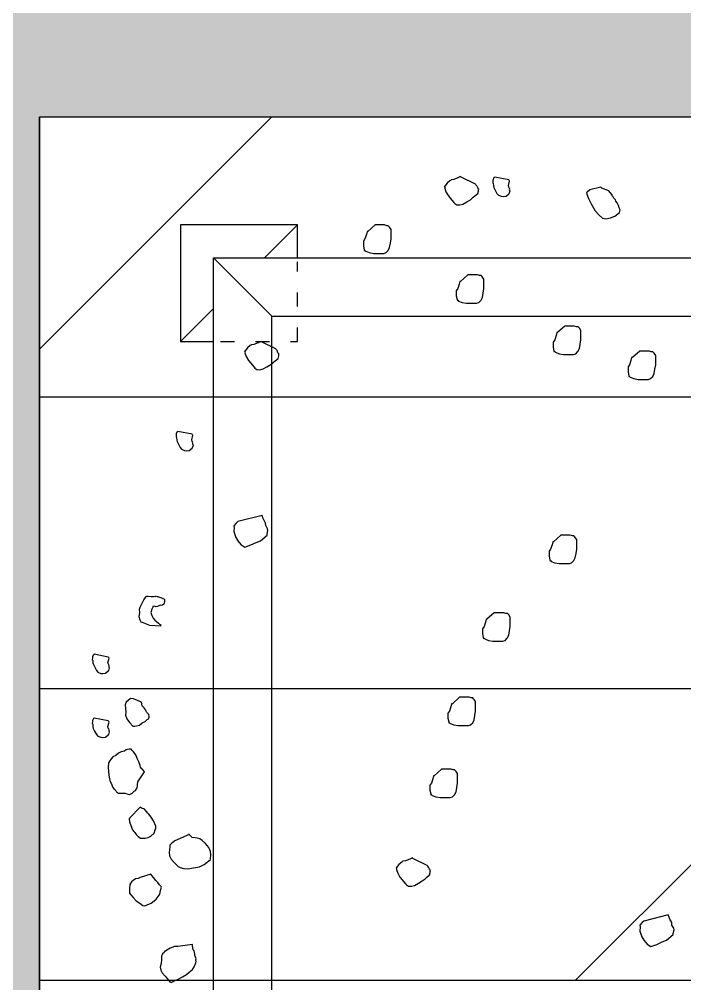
# Model space of a CAD drawing. Header units: millimetres. Extents: x 53645 to 137188, y 78097 to 135533.
# Drawn here: x 59334 to 59904, y 93610 to 94437 of the extents above; entities that cross this region are included whole.
import ezdxf

# ---------------------------------------------------------------- set-up
doc = ezdxf.new("R2010")
doc.units = ezdxf.units.MM
doc.linetypes.add('ACAD_ISO03W100', pattern=[30, 12, -18])
doc.layers.add('GP-graas', color=94, linetype='Continuous', lineweight=9)
doc.layers.add('line 1 GP', color=90, linetype='Continuous', lineweight=0, plot=False)
doc.layers.add('tree', color=67, linetype='Continuous')

# ---------------------------------------------------------------- blocks, each defined once
blk = doc.blocks.new('arv1')
at = {"color": 0, "linetype": 'Continuous'}
for p, q in [((-0.0134, 1.3018), (-0.0196, 1.2987)), ((-0.0098, 1.3025), (-0.0134, 1.3018)), ((-0.0038, 1.3032), (-0.0098, 1.3025)), ((-0.0026, 1.3043), (-0.0038, 1.3032)), ((0.0021, 1.3039), (-0.0026, 1.3043)), ((0.0045, 1.3036), (0.0021, 1.3039)), ((0.0079, 1.3022), (0.0045, 1.3036)), ((0.0089, 1.301), (0.0079, 1.3022)), ((0.01, 1.2996), (0.0089, 1.301)), ((0.1326, 1.3016), (0.1264, 1.2986)), ((0.1362, 1.3025), (0.1326, 1.3016)), ((0.1421, 1.3032), (0.1362, 1.3025)), ((0.1434, 1.3042), (0.1421, 1.3032)), ((0.1481, 1.3038), (0.1434, 1.3042)), ((0.1504, 1.3036), (0.1481, 1.3038)), ((0.1538, 1.3021), (0.1504, 1.3036)), ((0.1549, 1.3009), (0.1538, 1.3021)), ((0.156, 1.2995), (0.1549, 1.3009)), ((-0.0338, 1.2846), (-0.0342, 1.2799)), ((-0.0342, 1.2799), (-0.0335, 1.2739)), ((-0.0308, 1.2914), (-0.0338, 1.2846)), ((-0.027, 1.2946), (-0.0308, 1.2914)), ((-0.0196, 1.2987), (-0.027, 1.2946)), ((0.0036, 1.2677), (0.01, 1.2996)), ((0.1122, 1.2845), (0.1118, 1.2798)), ((0.1118, 1.2798), (0.1124, 1.2739)), ((0.1152, 1.2914), (0.1122, 1.2845)), ((0.119, 1.2945), (0.1152, 1.2914)), ((0.1264, 1.2986), (0.119, 1.2945)), ((0.1497, 1.2676), (0.156, 1.2995)), ((-0.1482, 1.2569), (-0.152, 1.2538)), ((-0.1384, 1.2608), (-0.1482, 1.2569)), ((-0.1359, 1.2629), (-0.1384, 1.2608)), ((-0.125, 1.2656), (-0.1359, 1.2629)), ((-0.1131, 1.2668), (-0.125, 1.2656)), ((-0.1012, 1.2682), (-0.1131, 1.2668)), ((-0.0918, 1.2674), (-0.1012, 1.2682)), ((-0.0863, 1.2634), (-0.0918, 1.2674)), ((-0.0786, 1.2568), (-0.0863, 1.2634)), ((-0.0756, 1.2506), (-0.0786, 1.2568)), ((-0.0335, 1.2739), (-0.0282, 1.2676)), ((-0.0282, 1.2676), (-0.0271, 1.2664)), ((-0.0271, 1.2664), (-0.0214, 1.2647)), ((-0.0214, 1.2647), (-0.0201, 1.2657)), ((-0.0201, 1.2657), (-0.0178, 1.2655)), ((-0.0178, 1.2655), (-0.0142, 1.2664)), ((-0.0142, 1.2664), (-0.0129, 1.2675)), ((-0.0129, 1.2675), (-0.0093, 1.2683)), ((-0.0093, 1.2683), (0.0011, 1.2656)), ((0.0011, 1.2656), (0.0024, 1.2666)), ((0.0024, 1.2666), (0.0036, 1.2677)), ((0.1124, 1.2739), (0.1178, 1.2675)), ((0.1178, 1.2675), (0.1188, 1.2663)), ((0.1188, 1.2663), (0.1246, 1.2646)), ((0.1246, 1.2646), (0.1259, 1.2656)), ((0.1259, 1.2656), (0.1282, 1.2655)), ((0.1282, 1.2655), (0.1319, 1.2663)), ((0.1319, 1.2663), (0.1331, 1.2674)), ((0.1331, 1.2674), (0.1367, 1.2683)), ((0.1367, 1.2683), (0.1471, 1.2655)), ((0.1471, 1.2655), (0.1484, 1.2666)), ((0.1484, 1.2666), (0.1497, 1.2676)), ((-0.1613, 1.2416), (-0.1615, 1.2392)), ((-0.1615, 1.2392), (-0.1613, 1.2287)), ((-0.1611, 1.2439), (-0.1613, 1.2416)), ((-0.1583, 1.2485), (-0.1611, 1.2439)), ((-0.1571, 1.2495), (-0.1583, 1.2485)), ((-0.1558, 1.2506), (-0.1571, 1.2495)), ((-0.1546, 1.2516), (-0.1558, 1.2506)), ((-0.1533, 1.2527), (-0.1546, 1.2516)), ((-0.152, 1.2538), (-0.1533, 1.2527)), ((-0.0702, 1.2442), (-0.0756, 1.2506)), ((-0.0672, 1.2381), (-0.0702, 1.2442)), ((-0.0655, 1.2309), (-0.0672, 1.2381)), ((-0.3936, 1.2159), (-0.3999, 1.2105)), ((-0.3897, 1.2191), (-0.3936, 1.2159)), ((-0.3791, 1.2193), (-0.3897, 1.2191)), ((-0.3698, 1.2185), (-0.3791, 1.2193)), ((-0.3642, 1.2145), (-0.3698, 1.2185)), ((-0.361, 1.2107), (-0.3642, 1.2145)), ((-0.2453, 1.2124), (-0.2491, 1.2092)), ((-0.2355, 1.2162), (-0.2453, 1.2124)), ((-0.227, 1.219), (-0.2355, 1.2162)), ((-0.221, 1.2196), (-0.227, 1.219)), ((-0.2187, 1.2194), (-0.221, 1.2196)), ((-0.2176, 1.2182), (-0.2187, 1.2194)), ((-0.1937, 1.1948), (-0.2176, 1.2182)), ((-0.1627, 1.2252), (-0.1644, 1.2194)), ((-0.1644, 1.2194), (-0.1625, 1.2145)), ((-0.1613, 1.2287), (-0.1627, 1.2252)), ((-0.1625, 1.2145), (-0.1603, 1.212)), ((-0.0623, 1.227), (-0.0655, 1.2309)), ((-0.0648, 1.2119), (-0.0636, 1.213)), ((-0.0636, 1.213), (-0.061, 1.2151)), ((-0.0614, 1.2234), (-0.0623, 1.227)), ((-0.0606, 1.2198), (-0.0614, 1.2234)), ((-0.061, 1.2151), (-0.0606, 1.2198)), ((-0.0006, 1.2181), (-0.0082, 1.2116)), ((0.0058, 1.2234), (-0.0006, 1.2181)), ((0.0083, 1.2255), (0.0058, 1.2234)), ((0.0168, 1.2283), (0.0083, 1.2255)), ((0.0239, 1.2278), (0.0168, 1.2283)), ((0.0405, 1.2287), (0.0239, 1.2278)), ((0.0462, 1.227), (0.0405, 1.2287)), ((0.0505, 1.2219), (0.0462, 1.227)), ((0.0548, 1.2168), (0.0505, 1.2219)), ((0.0541, 1.2097), (0.0548, 1.2168)), ((-0.4131, 1.1952), (-0.4184, 1.1886)), ((-0.4076, 1.2042), (-0.4131, 1.1952)), ((-0.3999, 1.2105), (-0.4076, 1.2042)), ((-0.3568, 1.2056), (-0.361, 1.2107)), ((-0.3561, 1.1996), (-0.3568, 1.2056)), ((-0.3541, 1.1947), (-0.3561, 1.1996)), ((-0.3468, 1.1705), (-0.3541, 1.1947)), ((-0.2605, 1.1995), (-0.2646, 1.194)), ((-0.2646, 1.194), (-0.2639, 1.1881)), ((-0.2555, 1.2039), (-0.2605, 1.1995)), ((-0.2516, 1.2071), (-0.2555, 1.2039)), ((-0.2491, 1.2092), (-0.2516, 1.2071)), ((-0.1969, 1.1857), (-0.1964, 1.1904)), ((-0.1964, 1.1904), (-0.1937, 1.1948)), ((-0.1603, 1.212), (-0.1572, 1.2082)), ((-0.1572, 1.2082), (-0.155, 1.2056)), ((-0.155, 1.2056), (-0.1494, 1.2016)), ((-0.1494, 1.2016), (-0.1448, 1.2012)), ((-0.1448, 1.2012), (-0.1424, 1.2011)), ((-0.1424, 1.2011), (-0.1354, 1.2004)), ((-0.1354, 1.2004), (-0.1123, 1.1852)), ((-0.1069, 1.1896), (-0.1056, 1.1907)), ((-0.1056, 1.1907), (-0.1018, 1.194)), ((-0.1018, 1.194), (-0.0982, 1.1947)), ((-0.0982, 1.1947), (-0.0896, 1.1976)), ((-0.0896, 1.1976), (-0.0822, 1.2016)), ((-0.0822, 1.2016), (-0.0737, 1.2044)), ((-0.0737, 1.2044), (-0.0673, 1.2097)), ((-0.0673, 1.2097), (-0.0648, 1.2119)), ((-0.0084, 1.2093), (-0.0086, 1.207)), ((-0.0086, 1.207), (-0.0078, 1.2034)), ((-0.0082, 1.2116), (-0.0084, 1.2093)), ((-0.0078, 1.2034), (-0.006, 1.1962)), ((-0.006, 1.1962), (-0.0007, 1.1898)), ((0.0382, 1.1899), (0.0467, 1.1917)), ((0.0467, 1.1917), (0.0541, 1.2097)), ((0.2276, 1.1882), (0.2294, 1.1928)), ((0.2294, 1.1928), (0.2336, 1.1948)), ((0.2336, 1.1948), (0.2415, 1.1973)), ((0.2415, 1.1973), (0.2515, 1.1954)), ((0.2515, 1.1954), (0.2589, 1.1963)), ((0.2589, 1.1963), (0.2636, 1.1946)), ((0.2636, 1.1946), (0.2682, 1.1928)), ((0.2682, 1.1928), (0.2802, 1.1867)), ((-0.4184, 1.1886), (-0.4188, 1.1839)), ((-0.4188, 1.1839), (-0.4169, 1.179)), ((-0.4169, 1.179), (-0.413, 1.1693)), ((-0.413, 1.1693), (-0.4076, 1.1629)), ((-0.3545, 1.1641), (-0.3494, 1.1684)), ((-0.3494, 1.1684), (-0.3468, 1.1705)), ((-0.2639, 1.1881), (-0.2643, 1.1834)), ((-0.2643, 1.1834), (-0.2626, 1.1762)), ((-0.2626, 1.1762), (-0.2596, 1.17)), ((-0.2596, 1.17), (-0.2532, 1.1624)), ((-0.2246, 1.1646), (-0.216, 1.1697)), ((-0.216, 1.1697), (-0.2096, 1.175)), ((-0.2096, 1.175), (-0.2071, 1.1772)), ((-0.2071, 1.1772), (-0.2032, 1.1804)), ((-0.2032, 1.1804), (-0.1969, 1.1857)), ((-0.1123, 1.1852), (-0.1069, 1.1896)), ((-0.1123, 1.1852), (-0.1123, 1.1852)), ((-0.1123, 1.1852), (-0.1123, 1.1852)), ((-0.0007, 1.1898), (0.0023, 1.1836)), ((0.0023, 1.1836), (0.0066, 1.1785)), ((0.0066, 1.1785), (0.0087, 1.176)), ((0.0087, 1.176), (0.0098, 1.1747)), ((0.0098, 1.1747), (0.0121, 1.1745)), ((0.0121, 1.1745), (0.0181, 1.1751)), ((0.0181, 1.1751), (0.0206, 1.1773)), ((0.0206, 1.1773), (0.0232, 1.1795)), ((0.0232, 1.1795), (0.0293, 1.1825)), ((0.0293, 1.1825), (0.0332, 1.1856)), ((0.0332, 1.1856), (0.0382, 1.1899)), ((0.2202, 1.1484), (0.222, 1.1726)), ((0.222, 1.1726), (0.2248, 1.1804)), ((0.2248, 1.1804), (0.2276, 1.1882)), ((0.2513, 1.1707), (0.2449, 1.1678)), ((0.256, 1.169), (0.2513, 1.1707)), ((0.2576, 1.1685), (0.256, 1.169)), ((0.2591, 1.1679), (0.2576, 1.1685)), ((0.2802, 1.1867), (0.2858, 1.1829)), ((0.2858, 1.1829), (0.2884, 1.1803)), ((0.2881, 1.1697), (0.288, 1.1645)), ((0.2888, 1.1766), (0.2881, 1.1697)), ((0.2884, 1.1803), (0.2888, 1.1766)), ((-0.5659, 1.1472), (-0.5721, 1.1442)), ((-0.5587, 1.149), (-0.5659, 1.1472)), ((-0.5506, 1.1471), (-0.5587, 1.149)), ((-0.5412, 1.1462), (-0.5506, 1.1471)), ((-0.5342, 1.1457), (-0.5412, 1.1462)), ((-0.4076, 1.1629), (-0.4034, 1.1578)), ((-0.4034, 1.1578), (-0.3979, 1.1538)), ((-0.3979, 1.1538), (-0.3923, 1.1498)), ((-0.3923, 1.1498), (-0.3842, 1.1479)), ((-0.3842, 1.1479), (-0.3761, 1.146)), ((-0.3761, 1.146), (-0.3748, 1.147)), ((-0.3748, 1.147), (-0.371, 1.1502)), ((-0.371, 1.1502), (-0.3659, 1.1545)), ((-0.3659, 1.1545), (-0.3608, 1.1588)), ((-0.3608, 1.1588), (-0.3545, 1.1641)), ((-0.2532, 1.1624), (-0.2451, 1.1605)), ((-0.2451, 1.1605), (-0.2417, 1.159)), ((-0.2417, 1.159), (-0.237, 1.1586)), ((-0.237, 1.1586), (-0.2246, 1.1646)), ((0.2218, 1.1479), (0.2202, 1.1484)), ((0.2234, 1.1473), (0.2218, 1.1479)), ((0.2239, 1.1489), (0.2234, 1.1473)), ((0.2245, 1.1505), (0.2239, 1.1489)), ((0.2272, 1.153), (0.2245, 1.1505)), ((0.2305, 1.1571), (0.2272, 1.153)), ((0.2338, 1.1612), (0.2305, 1.1571)), ((0.2385, 1.1648), (0.2338, 1.1612)), ((0.2449, 1.1678), (0.2385, 1.1648)), ((0.2623, 1.1668), (0.2591, 1.1679)), ((0.2639, 1.1661), (0.2623, 1.1668)), ((0.2654, 1.1656), (0.2639, 1.1661)), ((0.2647, 1.1588), (0.2658, 1.1619)), ((0.2651, 1.1551), (0.2647, 1.1588)), ((0.2671, 1.1509), (0.2651, 1.1551)), ((0.2658, 1.1619), (0.2654, 1.1656)), ((0.2681, 1.1487), (0.2671, 1.1509)), ((0.2675, 1.1471), (0.2681, 1.1487)), ((0.268, 1.1434), (0.2675, 1.1471)), ((0.2848, 1.1461), (0.2843, 1.1446)), ((0.2854, 1.1477), (0.2848, 1.1461)), ((0.2865, 1.1509), (0.2854, 1.1477)), ((0.2871, 1.1525), (0.2865, 1.1509)), ((0.2877, 1.154), (0.2871, 1.1525)), ((0.2883, 1.1556), (0.2877, 1.154)), ((0.2884, 1.1608), (0.2878, 1.1592)), ((0.2878, 1.1592), (0.2888, 1.1571)), ((0.288, 1.1645), (0.2884, 1.1608)), ((0.2888, 1.1571), (0.2883, 1.1556)), ((-0.5924, 1.1271), (-0.5939, 1.1238)), ((-0.5886, 1.1303), (-0.5924, 1.1271)), ((-0.5797, 1.1378), (-0.5886, 1.1303)), ((-0.5721, 1.1442), (-0.5797, 1.1378)), ((-0.5308, 1.1441), (-0.5342, 1.1457)), ((-0.5285, 1.144), (-0.5308, 1.1441)), ((-0.5252, 1.1401), (-0.5285, 1.144)), ((-0.5242, 1.1389), (-0.5252, 1.1401)), ((-0.5199, 1.1338), (-0.5242, 1.1389)), ((-0.5158, 1.1263), (-0.5199, 1.1338)), ((-0.5119, 1.1165), (-0.5158, 1.1263)), ((-0.3045, 1.1279), (-0.312, 1.1239)), ((-0.3022, 1.1278), (-0.3045, 1.1279)), ((-0.2986, 1.1285), (-0.3022, 1.1278)), ((-0.2892, 1.1278), (-0.2986, 1.1285)), ((-0.2846, 1.1273), (-0.2892, 1.1278)), ((-0.2799, 1.127), (-0.2846, 1.1273)), ((-0.2767, 1.1231), (-0.2799, 1.127)), ((0.2705, 1.1408), (0.268, 1.1434)), ((0.2736, 1.1397), (0.2705, 1.1408)), ((0.2752, 1.1391), (0.2736, 1.1397)), ((0.2789, 1.1394), (0.2752, 1.1391)), ((0.2804, 1.1389), (0.2789, 1.1394)), ((0.2825, 1.1399), (0.2804, 1.1389)), ((0.2837, 1.143), (0.2825, 1.1399)), ((0.2843, 1.1446), (0.2837, 1.143)), ((-0.5939, 1.1238), (-0.5899, 1.1163)), ((-0.5899, 1.1163), (-0.586, 1.1065)), ((-0.586, 1.1065), (-0.5809, 1.0978)), ((-0.5115, 1.1083), (-0.5119, 1.1165)), ((-0.5074, 1.0749), (-0.5115, 1.1083)), ((-0.3315, 1.1032), (-0.3334, 1.095)), ((-0.3287, 1.1076), (-0.3315, 1.1032)), ((-0.3209, 1.1164), (-0.3287, 1.1076)), ((-0.312, 1.1239), (-0.3209, 1.1164)), ((-0.2703, 1.1155), (-0.2767, 1.1231)), ((-0.2555, 1.0824), (-0.2703, 1.1155)), ((0.6282, 1.1032), (0.6244, 1.1001)), ((0.6357, 1.1073), (0.6282, 1.1032)), ((0.6418, 1.1103), (0.6357, 1.1073)), ((0.6454, 1.1112), (0.6418, 1.1103)), ((0.6514, 1.1118), (0.6454, 1.1112)), ((0.6527, 1.1128), (0.6514, 1.1118)), ((0.6574, 1.1125), (0.6527, 1.1128)), ((0.6597, 1.1123), (0.6574, 1.1125)), ((0.6589, 1.0762), (0.6652, 1.1083)), ((0.6631, 1.1107), (0.6597, 1.1123)), ((0.6642, 1.1095), (0.6631, 1.1107)), ((0.6652, 1.1083), (0.6642, 1.1095)), ((-0.5809, 1.0978), (-0.5757, 1.0892)), ((-0.5757, 1.0892), (-0.5704, 1.0827)), ((-0.5704, 1.0827), (-0.564, 1.0751)), ((-0.3334, 1.095), (-0.3342, 1.0857)), ((-0.3342, 1.0857), (-0.3318, 1.0725)), ((-0.2631, 1.0759), (-0.2555, 1.0824)), ((-0.2555, 1.0824), (-0.2542, 1.0834)), ((0.6215, 1.0932), (0.6211, 1.0885)), ((0.6211, 1.0885), (0.6217, 1.0826)), ((0.6244, 1.1001), (0.6215, 1.0932)), ((0.6217, 1.0826), (0.6271, 1.0762)), ((-0.564, 1.0751), (-0.5584, 1.0711)), ((-0.5584, 1.0711), (-0.5493, 1.0679)), ((-0.5493, 1.0679), (-0.5458, 1.0665)), ((-0.5458, 1.0665), (-0.5422, 1.0673)), ((-0.5422, 1.0673), (-0.5399, 1.0671)), ((-0.5399, 1.0671), (-0.5314, 1.0699)), ((-0.5314, 1.0699), (-0.529, 1.0697)), ((-0.529, 1.0697), (-0.5219, 1.0715)), ((-0.5219, 1.0715), (-0.5193, 1.0736)), ((-0.5193, 1.0736), (-0.5097, 1.075)), ((-0.5097, 1.075), (-0.5074, 1.0749)), ((-0.3318, 1.0725), (-0.3294, 1.0593)), ((-0.3294, 1.0593), (-0.3245, 1.0482)), ((-0.2698, 1.0529), (-0.2658, 1.0584)), ((-0.2658, 1.0584), (-0.2641, 1.0642)), ((-0.2641, 1.0642), (-0.2637, 1.0689)), ((-0.2637, 1.0689), (-0.2631, 1.0759)), ((0.6271, 1.0762), (0.6281, 1.0749)), ((0.6281, 1.0749), (0.6339, 1.0732)), ((0.6339, 1.0732), (0.6351, 1.0744)), ((0.6351, 1.0744), (0.6375, 1.0741)), ((0.6375, 1.0741), (0.6411, 1.0749)), ((0.6411, 1.0749), (0.6424, 1.076)), ((0.6424, 1.076), (0.646, 1.0769)), ((0.646, 1.0769), (0.6564, 1.0741)), ((0.6564, 1.0741), (0.6576, 1.0752)), ((0.6576, 1.0752), (0.6589, 1.0762)), ((-0.3245, 1.0482), (-0.3192, 1.0419)), ((-0.3192, 1.0419), (-0.3128, 1.0343)), ((-0.2951, 1.0339), (-0.2853, 1.0378)), ((-0.2853, 1.0378), (-0.2764, 1.0452)), ((-0.2764, 1.0452), (-0.2698, 1.0529)), ((-0.3128, 1.0343), (-0.301, 1.0332)), ((-0.301, 1.0332), (-0.2951, 1.0339)), ((0.4154, 0.9719), (0.4065, 0.9644)), ((0.4228, 0.976), (0.4154, 0.9719)), ((0.4362, 0.9808), (0.4228, 0.976)), ((0.4456, 0.9799), (0.4362, 0.9808)), ((0.4492, 0.9808), (0.4456, 0.9799)), ((0.4558, 0.9755), (0.4492, 0.9808)), ((0.459, 0.9717), (0.4558, 0.9755)), ((0.473, 0.9162), (0.459, 0.9717)), ((0.4065, 0.9644), (0.401, 0.9555)), ((0.401, 0.9555), (0.4057, 0.9421)), ((0.8361, 0.9526), (0.8274, 0.9474)), ((0.8446, 0.9554), (0.8361, 0.9526)), ((0.847, 0.9552), (0.8446, 0.9554)), ((0.8482, 0.9563), (0.847, 0.9552)), ((0.8493, 0.955), (0.8482, 0.9563)), ((0.8559, 0.9496), (0.8493, 0.955)), ((0.8613, 0.9433), (0.8559, 0.9496)), ((0.4057, 0.9421), (0.4117, 0.9298)), ((0.4117, 0.9298), (0.4155, 0.9201)), ((0.8069, 0.9281), (0.8062, 0.9211)), ((0.8096, 0.9325), (0.8069, 0.9281)), ((0.8121, 0.9346), (0.8096, 0.9325)), ((0.8173, 0.939), (0.8121, 0.9346)), ((0.821, 0.9421), (0.8173, 0.939)), ((0.8274, 0.9474), (0.821, 0.9421)), ((0.8623, 0.9421), (0.8613, 0.9433)), ((0.8634, 0.9407), (0.8623, 0.9421)), ((0.8641, 0.9348), (0.8634, 0.9407)), ((0.8679, 0.9251), (0.8641, 0.9348)), ((0.4155, 0.9201), (0.4284, 0.9047)), ((0.4284, 0.9047), (0.4307, 0.9046)), ((0.4307, 0.9046), (0.4388, 0.9027)), ((0.4424, 0.9035), (0.4499, 0.9076)), ((0.4499, 0.9076), (0.4558, 0.9083)), ((0.4558, 0.9083), (0.4632, 0.9123)), ((0.4632, 0.9123), (0.4681, 0.9143)), ((0.4681, 0.9143), (0.4717, 0.9152)), ((0.4717, 0.9152), (0.473, 0.9162)), ((0.8062, 0.9211), (0.808, 0.9138)), ((0.808, 0.9138), (0.8131, 0.905)), ((0.8131, 0.905), (0.8183, 0.8964)), ((0.8538, 0.885), (0.8697, 0.9178)), ((0.8709, 0.9189), (0.8679, 0.9251)), ((0.8697, 0.9178), (0.8709, 0.9189)), ((0.4388, 0.9027), (0.4424, 0.9035)), ((0.8183, 0.8964), (0.8236, 0.89)), ((0.8236, 0.89), (0.8268, 0.8862)), ((0.8268, 0.8862), (0.8321, 0.8798)), ((0.8451, 0.8799), (0.85, 0.8818)), ((0.85, 0.8818), (0.8525, 0.8839)), ((0.8525, 0.8839), (0.8538, 0.885)), ((0.8321, 0.8798), (0.8379, 0.8781)), ((0.8379, 0.8781), (0.8402, 0.8779)), ((0.8402, 0.8779), (0.8426, 0.8778)), ((0.8426, 0.8778), (0.8451, 0.8799)), ((1.0887, 0.6845), (1.0804, 0.6829)), ((1.097, 0.6845), (1.0887, 0.6845)), ((1.0987, 0.6845), (1.097, 0.6845)), ((1.1003, 0.6845), (1.0987, 0.6845)), ((1.1053, 0.6812), (1.1003, 0.6845)), ((1.0738, 0.6712), (1.0721, 0.6613)), ((1.0721, 0.6613), (1.0721, 0.6529)), ((1.0771, 0.6795), (1.0738, 0.6712)), ((1.0787, 0.6812), (1.0771, 0.6795)), ((1.0804, 0.6829), (1.0787, 0.6829)), ((1.0787, 0.6829), (1.0787, 0.6812)), ((1.1153, 0.6779), (1.1053, 0.6812)), ((1.1219, 0.6762), (1.1153, 0.6779)), ((1.1219, 0.6745), (1.1219, 0.6762)), ((1.1369, 0.6579), (1.1219, 0.6745)), ((1.0721, 0.6529), (1.0721, 0.6479)), ((1.0721, 0.6479), (1.0721, 0.6413)), ((1.0721, 0.6413), (1.0721, 0.638)), ((1.1369, 0.6563), (1.1369, 0.6579)), ((1.1369, 0.6364), (1.1369, 0.6563)), ((1.0721, 0.638), (1.0738, 0.633)), ((1.0738, 0.633), (1.0787, 0.628)), ((1.0787, 0.628), (1.0854, 0.6247)), ((1.0854, 0.6247), (1.0953, 0.623)), ((1.0953, 0.623), (1.1053, 0.6213)), ((1.1053, 0.6213), (1.1136, 0.6213)), ((1.1136, 0.6213), (1.1186, 0.6213)), ((1.1186, 0.6213), (1.1269, 0.6213)), ((1.1269, 0.6213), (1.1319, 0.6247)), ((1.1319, 0.6247), (1.1336, 0.6264)), ((1.1336, 0.6264), (1.1352, 0.628)), ((1.1352, 0.6314), (1.1369, 0.6364)), ((1.1352, 0.628), (1.1352, 0.6314)), ((-0.3594, 0.596), (-0.3631, 0.5928)), ((-0.353, 0.6013), (-0.3594, 0.596)), ((-0.3443, 0.6064), (-0.353, 0.6013)), ((-0.3358, 0.6092), (-0.3443, 0.6064)), ((-0.3334, 0.609), (-0.3358, 0.6092)), ((-0.3322, 0.6101), (-0.3334, 0.609)), ((-0.3311, 0.6089), (-0.3322, 0.6101)), ((-0.3245, 0.6035), (-0.3311, 0.6089)), ((-0.3192, 0.5972), (-0.3245, 0.6035)), ((-0.318, 0.5959), (-0.3192, 0.5972)), ((-0.317, 0.5946), (-0.318, 0.5959)), ((-0.3736, 0.5819), (-0.3742, 0.5748)), ((-0.3742, 0.5748), (-0.3724, 0.5676)), ((-0.3708, 0.5864), (-0.3736, 0.5819)), ((-0.3683, 0.5885), (-0.3708, 0.5864)), ((-0.3631, 0.5928), (-0.3683, 0.5885)), ((-0.3163, 0.5886), (-0.317, 0.5946)), ((-0.3125, 0.5788), (-0.3163, 0.5886)), ((-0.3095, 0.5727), (-0.3125, 0.5788)), ((-0.3724, 0.5676), (-0.3673, 0.5589)), ((-0.3673, 0.5589), (-0.3621, 0.5503)), ((-0.3266, 0.5388), (-0.3108, 0.5716)), ((-0.3108, 0.5716), (-0.3095, 0.5727)), ((-0.3621, 0.5503), (-0.3568, 0.5438)), ((-0.3568, 0.5438), (-0.3536, 0.54)), ((-0.3536, 0.54), (-0.3483, 0.5337)), ((-0.3483, 0.5337), (-0.3425, 0.532)), ((-0.3425, 0.532), (-0.3402, 0.5318)), ((-0.3402, 0.5318), (-0.3378, 0.5316)), ((-0.3378, 0.5316), (-0.3353, 0.5337)), ((-0.3353, 0.5337), (-0.3304, 0.5357)), ((-0.3304, 0.5357), (-0.3279, 0.5378)), ((-0.3279, 0.5378), (-0.3266, 0.5388)), ((-0.1649, 0.5293), (-0.1666, 0.5277)), ((-0.1632, 0.531), (-0.1649, 0.531)), ((-0.1649, 0.531), (-0.1649, 0.5293)), ((-0.1549, 0.5326), (-0.1632, 0.531)), ((-0.1466, 0.5326), (-0.1549, 0.5326)), ((-0.145, 0.5326), (-0.1466, 0.5326)), ((-0.1433, 0.5326), (-0.145, 0.5326)), ((-0.1383, 0.5293), (-0.1433, 0.5326)), ((-0.1284, 0.526), (-0.1383, 0.5293)), ((-0.1699, 0.5193), (-0.1716, 0.5093)), ((-0.1716, 0.5093), (-0.1716, 0.5011)), ((-0.1666, 0.5277), (-0.1699, 0.5193)), ((-0.1217, 0.5243), (-0.1284, 0.526)), ((-0.1217, 0.5227), (-0.1217, 0.5243)), ((-0.1067, 0.506), (-0.1217, 0.5227)), ((-0.1716, 0.5011), (-0.1716, 0.4961)), ((-0.1716, 0.4961), (-0.1716, 0.4894)), ((-0.1716, 0.4894), (-0.1716, 0.4861)), ((-0.1716, 0.4861), (-0.1699, 0.4811)), ((-0.1067, 0.5044), (-0.1067, 0.506)), ((-0.1067, 0.4844), (-0.1067, 0.5044)), ((-0.002, 0.4865), (-0.0053, 0.4782)), ((-0.0004, 0.4882), (-0.002, 0.4865)), ((0.0013, 0.4898), (-0.0004, 0.4898)), ((-0.0004, 0.4898), (-0.0004, 0.4882)), ((0.0096, 0.4915), (0.0013, 0.4898)), ((0.0179, 0.4915), (0.0096, 0.4915)), ((0.0196, 0.4915), (0.0179, 0.4915)), ((0.0213, 0.4915), (0.0196, 0.4915)), ((0.0262, 0.4882), (0.0213, 0.4915)), ((0.0362, 0.4848), (0.0262, 0.4882)), ((0.0429, 0.4832), (0.0362, 0.4848)), ((1.1975, 0.4857), (1.1937, 0.4825)), ((1.2039, 0.4911), (1.1975, 0.4857)), ((1.2126, 0.4962), (1.2039, 0.4911)), ((1.2211, 0.499), (1.2126, 0.4962)), ((1.2234, 0.4987), (1.2211, 0.499)), ((1.2247, 0.4999), (1.2234, 0.4987)), ((1.2258, 0.4985), (1.2247, 0.4999)), ((1.2324, 0.4933), (1.2258, 0.4985)), ((1.2377, 0.487), (1.2324, 0.4933)), ((1.2388, 0.4856), (1.2377, 0.487)), ((1.2399, 0.4844), (1.2388, 0.4856)), ((-0.1699, 0.4811), (-0.1649, 0.4762)), ((-0.1649, 0.4762), (-0.1583, 0.4728)), ((-0.1583, 0.4728), (-0.1483, 0.4712)), ((-0.1483, 0.4712), (-0.1383, 0.4695)), ((-0.1383, 0.4695), (-0.13, 0.4695)), ((-0.13, 0.4695), (-0.125, 0.4695)), ((-0.125, 0.4695), (-0.1167, 0.4695)), ((-0.1167, 0.4695), (-0.1117, 0.4728)), ((-0.1117, 0.4728), (-0.1101, 0.4745)), ((-0.1101, 0.4745), (-0.1084, 0.4762)), ((-0.1084, 0.4794), (-0.1067, 0.4844)), ((-0.1084, 0.4762), (-0.1084, 0.4794)), ((-0.0053, 0.4782), (-0.007, 0.4683)), ((-0.007, 0.4683), (-0.007, 0.4599)), ((0.0429, 0.4815), (0.0429, 0.4832)), ((0.0578, 0.4649), (0.0429, 0.4815)), ((0.0578, 0.4633), (0.0578, 0.4649)), ((0.0578, 0.4432), (0.0578, 0.4633)), ((0.9631, 0.4675), (0.9598, 0.4593)), ((0.9648, 0.4692), (0.9631, 0.4675)), ((0.9665, 0.4708), (0.9648, 0.4708)), ((0.9648, 0.4708), (0.9648, 0.4692)), ((0.9748, 0.4725), (0.9665, 0.4708)), ((0.9831, 0.4725), (0.9748, 0.4725)), ((0.9848, 0.4725), (0.9831, 0.4725)), ((0.9864, 0.4725), (0.9848, 0.4725)), ((0.9914, 0.4692), (0.9864, 0.4725)), ((1.0014, 0.4658), (0.9914, 0.4692)), ((1.008, 0.4642), (1.0014, 0.4658)), ((1.008, 0.4625), (1.008, 0.4642)), ((1.1833, 0.4716), (1.1827, 0.4646)), ((1.1827, 0.4646), (1.1844, 0.4574)), ((1.1861, 0.4761), (1.1833, 0.4716)), ((1.1886, 0.4783), (1.1861, 0.4761)), ((1.1937, 0.4825), (1.1886, 0.4783)), ((1.2406, 0.4784), (1.2399, 0.4844)), ((1.2444, 0.4686), (1.2406, 0.4784)), ((1.2474, 0.4625), (1.2444, 0.4686)), ((-0.007, 0.4599), (-0.007, 0.4549)), ((-0.007, 0.4549), (-0.007, 0.4482)), ((-0.007, 0.4482), (-0.007, 0.4449)), ((-0.007, 0.4449), (-0.0053, 0.44)), ((0.0561, 0.4383), (0.0578, 0.4432)), ((0.9598, 0.4593), (0.9582, 0.4492)), ((0.9582, 0.4492), (0.9582, 0.4409)), ((0.9582, 0.4409), (0.9582, 0.4359)), ((1.023, 0.4459), (1.008, 0.4625)), ((1.023, 0.4442), (1.023, 0.4459)), ((1.023, 0.4243), (1.023, 0.4442)), ((1.1844, 0.4574), (1.1896, 0.4487)), ((1.1896, 0.4487), (1.1947, 0.44)), ((1.2303, 0.4285), (1.2461, 0.4614)), ((1.2461, 0.4614), (1.2474, 0.4625)), ((-0.0053, 0.44), (-0.0004, 0.435)), ((-0.0004, 0.435), (0.0063, 0.4317)), ((0.0063, 0.4317), (0.0163, 0.43)), ((0.0163, 0.43), (0.0262, 0.4283)), ((0.0262, 0.4283), (0.0346, 0.4283)), ((0.0346, 0.4283), (0.0395, 0.4283)), ((0.0395, 0.4283), (0.0479, 0.4283)), ((0.0479, 0.4283), (0.0528, 0.4317)), ((0.0528, 0.4317), (0.0545, 0.4333)), ((0.0545, 0.4333), (0.0561, 0.435)), ((0.0561, 0.435), (0.0561, 0.4383)), ((0.9582, 0.4359), (0.9582, 0.4293)), ((0.9582, 0.4293), (0.9582, 0.426)), ((0.9582, 0.426), (0.9598, 0.421)), ((0.9598, 0.421), (0.9648, 0.416)), ((1.0213, 0.4193), (1.023, 0.4243)), ((1.0213, 0.416), (1.0213, 0.4193)), ((1.1947, 0.44), (1.2001, 0.4336)), ((1.2001, 0.4336), (1.2032, 0.4298)), ((1.2032, 0.4298), (1.2086, 0.4234)), ((1.2086, 0.4234), (1.2144, 0.4218)), ((1.2144, 0.4218), (1.2167, 0.4215)), ((1.2167, 0.4215), (1.219, 0.4213)), ((1.219, 0.4213), (1.2216, 0.4234)), ((1.2216, 0.4234), (1.2264, 0.4253)), ((1.2264, 0.4253), (1.229, 0.4275)), ((1.229, 0.4275), (1.2303, 0.4285)), ((0.1877, 0.3991), (0.186, 0.3891)), ((0.191, 0.4074), (0.1877, 0.3991)), ((0.1927, 0.4091), (0.191, 0.4074)), ((0.1943, 0.4108), (0.1927, 0.4108)), ((0.1927, 0.4108), (0.1927, 0.4091)), ((0.2027, 0.4124), (0.1943, 0.4108)), ((0.211, 0.4124), (0.2027, 0.4124)), ((0.2126, 0.4124), (0.211, 0.4124)), ((0.2143, 0.4124), (0.2126, 0.4124)), ((0.2192, 0.4091), (0.2143, 0.4124)), ((0.2293, 0.4057), (0.2192, 0.4091)), ((0.2359, 0.4041), (0.2293, 0.4057)), ((0.2359, 0.4024), (0.2359, 0.4041)), ((0.2508, 0.3858), (0.2359, 0.4024)), ((0.9648, 0.416), (0.9715, 0.4126)), ((0.9715, 0.4126), (0.9814, 0.411)), ((0.9814, 0.411), (0.9914, 0.4093)), ((0.9914, 0.4093), (0.9997, 0.4093)), ((0.9997, 0.4093), (1.0047, 0.4093)), ((1.0047, 0.4093), (1.013, 0.4093)), ((1.013, 0.4093), (1.018, 0.4126)), ((1.018, 0.4126), (1.0196, 0.4143)), ((1.0196, 0.4143), (1.0213, 0.416)), ((0.186, 0.3891), (0.186, 0.3808)), ((0.186, 0.3808), (0.186, 0.3758)), ((0.186, 0.3758), (0.186, 0.3691)), ((0.2508, 0.3842), (0.2508, 0.3858)), ((0.2508, 0.3641), (0.2508, 0.3842)), ((1.2054, 0.3764), (1.2024, 0.3696)), ((1.2092, 0.3796), (1.2054, 0.3764)), ((1.2166, 0.3837), (1.2092, 0.3796)), ((1.2228, 0.3867), (1.2166, 0.3837)), ((1.2264, 0.3875), (1.2228, 0.3867)), ((1.2323, 0.3882), (1.2264, 0.3875)), ((1.2336, 0.3893), (1.2323, 0.3882)), ((1.2383, 0.3888), (1.2336, 0.3893)), ((1.2406, 0.3886), (1.2383, 0.3888)), ((1.2399, 0.3527), (1.2462, 0.3846)), ((1.244, 0.3872), (1.2406, 0.3886)), ((1.2451, 0.3859), (1.244, 0.3872)), ((1.2462, 0.3846), (1.2451, 0.3859)), ((0.186, 0.3691), (0.186, 0.3658)), ((0.186, 0.3658), (0.1877, 0.3608)), ((0.1877, 0.3608), (0.1927, 0.3559)), ((0.1927, 0.3559), (0.1993, 0.3526)), ((0.2458, 0.3526), (0.2475, 0.3542)), ((0.2475, 0.3542), (0.2492, 0.3559)), ((0.2492, 0.3592), (0.2508, 0.3641)), ((0.2492, 0.3559), (0.2492, 0.3592)), ((1.2024, 0.3696), (1.202, 0.3649)), ((1.202, 0.3649), (1.2026, 0.3589)), ((1.2026, 0.3589), (1.208, 0.3526)), ((1.2233, 0.3525), (1.2269, 0.3532)), ((1.2269, 0.3532), (1.2373, 0.3506)), ((1.2386, 0.3516), (1.2399, 0.3527)), ((0.1993, 0.3526), (0.2093, 0.3509)), ((0.2093, 0.3509), (0.2192, 0.3492)), ((0.2192, 0.3492), (0.2276, 0.3492)), ((0.2276, 0.3492), (0.2325, 0.3492)), ((0.2325, 0.3492), (0.2409, 0.3492)), ((0.2409, 0.3492), (0.2458, 0.3526)), ((1.208, 0.3526), (1.2091, 0.3513)), ((1.2091, 0.3513), (1.2148, 0.3496)), ((1.2148, 0.3496), (1.2161, 0.3507)), ((1.2161, 0.3507), (1.2184, 0.3505)), ((1.2184, 0.3505), (1.222, 0.3513)), ((1.222, 0.3513), (1.2233, 0.3525)), ((1.2373, 0.3506), (1.2386, 0.3516)), ((0.3649, 0.2472), (0.3633, 0.2372)), ((0.3682, 0.2554), (0.3649, 0.2472)), ((0.3699, 0.2571), (0.3682, 0.2554)), ((0.3715, 0.2588), (0.3699, 0.2588)), ((0.3699, 0.2588), (0.3699, 0.2571)), ((0.3798, 0.2605), (0.3715, 0.2588)), ((0.3882, 0.2605), (0.3798, 0.2605)), ((0.3898, 0.2605), (0.3882, 0.2605)), ((0.3915, 0.2605), (0.3898, 0.2605)), ((0.3965, 0.2571), (0.3915, 0.2605)), ((0.4064, 0.2538), (0.3965, 0.2571)), ((0.4131, 0.2522), (0.4064, 0.2538)), ((0.4131, 0.2505), (0.4131, 0.2522)), ((0.4281, 0.2339), (0.4131, 0.2505)), ((0.8461, 0.246), (0.8427, 0.2376)), ((0.8477, 0.2477), (0.8461, 0.246)), ((0.8494, 0.2493), (0.8477, 0.2493)), ((0.8477, 0.2493), (0.8477, 0.2477)), ((0.8577, 0.251), (0.8494, 0.2493)), ((0.866, 0.251), (0.8577, 0.251)), ((0.8677, 0.251), (0.866, 0.251)), ((0.8693, 0.251), (0.8677, 0.251)), ((0.8743, 0.2477), (0.8693, 0.251)), ((0.8843, 0.2443), (0.8743, 0.2477)), ((0.8909, 0.2427), (0.8843, 0.2443)), ((0.8909, 0.241), (0.8909, 0.2427)), ((0.3633, 0.2372), (0.3633, 0.2289)), ((0.3633, 0.2289), (0.3633, 0.224)), ((0.3633, 0.224), (0.3633, 0.2173)), ((0.4281, 0.2322), (0.4281, 0.2339)), ((0.4281, 0.2123), (0.4281, 0.2322)), ((0.8427, 0.2376), (0.8411, 0.2277)), ((0.8411, 0.2277), (0.8411, 0.2194)), ((0.9059, 0.2244), (0.8909, 0.241)), ((0.9059, 0.2227), (0.9059, 0.2244)), ((0.9059, 0.2028), (0.9059, 0.2227)), ((0.3633, 0.2173), (0.3633, 0.2139)), ((0.3633, 0.2139), (0.3649, 0.2089)), ((0.3649, 0.2089), (0.3699, 0.2039)), ((0.3699, 0.2039), (0.3765, 0.2006)), ((0.3765, 0.2006), (0.3865, 0.1989)), ((0.3865, 0.1989), (0.3965, 0.1974)), ((0.4181, 0.1974), (0.4231, 0.2006)), ((0.4231, 0.2006), (0.4247, 0.2023)), ((0.4247, 0.2023), (0.4264, 0.2039)), ((0.4264, 0.2073), (0.4281, 0.2123)), ((0.4264, 0.2039), (0.4264, 0.2073)), ((0.8411, 0.2194), (0.8411, 0.2144)), ((0.8411, 0.2144), (0.8411, 0.2077)), ((0.8411, 0.2077), (0.8411, 0.2045)), ((0.8411, 0.2045), (0.8427, 0.1995)), ((0.8427, 0.1995), (0.8477, 0.1945)), ((0.9042, 0.1978), (0.9059, 0.2028)), ((0.3965, 0.1974), (0.4048, 0.1974)), ((0.4048, 0.1974), (0.4098, 0.1974)), ((0.4098, 0.1974), (0.4181, 0.1974)), ((0.8477, 0.1945), (0.8544, 0.1911)), ((0.8544, 0.1911), (0.8643, 0.1895)), ((0.8643, 0.1895), (0.8743, 0.1878)), ((0.8743, 0.1878), (0.8826, 0.1878)), ((0.8826, 0.1878), (0.8876, 0.1878)), ((0.8876, 0.1878), (0.8959, 0.1878)), ((0.8959, 0.1878), (0.9009, 0.1911)), ((0.9009, 0.1911), (0.9025, 0.1928)), ((0.9025, 0.1928), (0.9042, 0.1945)), ((0.9042, 0.1945), (0.9042, 0.1978)), ((1.1693, 0.155), (1.1591, 0.1464)), ((1.1854, 0.1641), (1.1693, 0.155)), ((1.1977, 0.1701), (1.1854, 0.1641)), ((1.2075, 0.174), (1.1977, 0.1701)), ((1.2111, 0.1749), (1.2075, 0.174)), ((1.2121, 0.1736), (1.2111, 0.1749)), ((1.2175, 0.1672), (1.2121, 0.1736)), ((1.2236, 0.142), (1.2175, 0.1672)), ((1.1525, 0.1387), (1.1506, 0.1306)), ((1.1591, 0.1464), (1.1525, 0.1387)), ((1.2149, 0.1238), (1.221, 0.1399)), ((1.221, 0.1399), (1.2236, 0.142)), ((1.1506, 0.1306), (1.1532, 0.1198)), ((1.1532, 0.1198), (1.1571, 0.11)), ((1.1947, 0.109), (1.1985, 0.1123)), ((1.1985, 0.1123), (1.2011, 0.1144)), ((1.2011, 0.1144), (1.2036, 0.1166)), ((1.2036, 0.1166), (1.206, 0.1164)), ((1.206, 0.1164), (1.2111, 0.1206)), ((1.2111, 0.1206), (1.2149, 0.1238)), ((1.1571, 0.11), (1.1624, 0.1037)), ((1.1624, 0.1037), (1.1656, 0.0998)), ((1.1656, 0.0998), (1.1714, 0.0981)), ((1.1714, 0.0981), (1.1763, 0.1)), ((1.1763, 0.1), (1.1811, 0.102)), ((1.1811, 0.102), (1.1873, 0.105)), ((1.1873, 0.105), (1.1911, 0.1083)), ((1.1911, 0.1083), (1.1947, 0.109)), ((0.7858, 0.0668), (0.7841, 0.0569)), ((0.7891, 0.0751), (0.7858, 0.0668)), ((0.7907, 0.0768), (0.7891, 0.0751)), ((0.7924, 0.0784), (0.7907, 0.0784)), ((0.7907, 0.0784), (0.7907, 0.0768)), ((0.8007, 0.0801), (0.7924, 0.0784)), ((0.809, 0.0801), (0.8007, 0.0801)), ((0.8107, 0.0801), (0.809, 0.0801)), ((0.8124, 0.0801), (0.8107, 0.0801)), ((0.8174, 0.0768), (0.8124, 0.0801)), ((0.8273, 0.0734), (0.8174, 0.0768)), ((0.834, 0.0718), (0.8273, 0.0734)), ((0.834, 0.0701), (0.834, 0.0718)), ((0.8489, 0.0535), (0.834, 0.0701)), ((-0.4973, 0.0442), (-0.5062, 0.0367)), ((-0.4899, 0.0483), (-0.4973, 0.0442)), ((-0.4765, 0.053), (-0.4899, 0.0483)), ((-0.4671, 0.0522), (-0.4765, 0.053)), ((-0.4634, 0.053), (-0.4671, 0.0522)), ((-0.4569, 0.0477), (-0.4634, 0.053)), ((-0.4537, 0.044), (-0.4569, 0.0477)), ((0.7841, 0.0569), (0.7841, 0.0485)), ((0.7841, 0.0485), (0.7841, 0.0435)), ((0.8489, 0.0519), (0.8489, 0.0535)), ((0.8489, 0.0319), (0.8489, 0.0519)), ((-0.5062, 0.0367), (-0.5117, 0.0277)), ((-0.5117, 0.0277), (-0.5069, 0.0144)), ((-0.4396, -0.0116), (-0.4537, 0.044)), ((0.7841, 0.0435), (0.7841, 0.0368)), ((0.7841, 0.0368), (0.7841, 0.0336)), ((0.7841, 0.0336), (0.7858, 0.0286)), ((0.7858, 0.0286), (0.7907, 0.0236)), ((0.7907, 0.0236), (0.7974, 0.0203)), ((0.8456, 0.0219), (0.8472, 0.0236)), ((0.8472, 0.0269), (0.8489, 0.0319)), ((0.8472, 0.0236), (0.8472, 0.0269)), ((-0.5069, 0.0144), (-0.5009, 0.002)), ((-0.5009, 0.002), (-0.4971, -0.0078)), ((0.7974, 0.0203), (0.8074, 0.0186)), ((0.8074, 0.0186), (0.8174, 0.0169)), ((0.8174, 0.0169), (0.8257, 0.0169)), ((0.8257, 0.0169), (0.8306, 0.0169)), ((0.8306, 0.0169), (0.839, 0.0169)), ((0.839, 0.0169), (0.844, 0.0203)), ((0.844, 0.0203), (0.8456, 0.0219)), ((-0.4971, -0.0078), (-0.4843, -0.023)), ((-0.4702, -0.0242), (-0.4628, -0.0201)), ((-0.4628, -0.0201), (-0.4568, -0.0196)), ((-0.4568, -0.0196), (-0.4494, -0.0154)), ((-0.4494, -0.0154), (-0.4445, -0.0136)), ((-0.4445, -0.0136), (-0.4409, -0.0127)), ((-0.4409, -0.0127), (-0.4396, -0.0116)), ((-0.4843, -0.023), (-0.4819, -0.0232)), ((-0.4819, -0.0232), (-0.4738, -0.0251)), ((-0.4738, -0.0251), (-0.4702, -0.0242))]:
    blk.add_line(p, q, dxfattribs=at)
blk = doc.blocks.new('tree 1')
at = {"color": 0, "ltscale": 100}
for points in [[(71.76, 800), (71.76, 828.24), (-28.24, 828.24), (-28.24, 728.24), (0, 728.24)], [(71.76, 828.24), (43.52, 800)], [(0, 800), (50, 750)], [(0, 800), (50, 750)], [(0, 756.48), (-28.24, 728.24)]]:
    blk.add_lwpolyline(points, dxfattribs=at)
for points in [[(0, 800), (800, 800), (800, 0), (0, 0)], [(50, 750), (750, 750), (750, 50), (50, 50)]]:
    blk.add_lwpolyline(points, close=True, dxfattribs=at)
at = {"color": 0, "linetype": 'ACAD_ISO03W100'}
blk.add_lwpolyline([(5.83, 728.24), (71.76, 728.24), (71.76, 796.6)], dxfattribs=at)
at = {"color": 0, "xscale": 375, "yscale": 375, "zscale": 375, "rotation": 90}
blk.add_blockref('arv1', (385.1, 401.82), dxfattribs=at)
blk = doc.blocks.new('3432')
h = blk.add_hatch()
h.set_pattern_fill('DOLMIT', color=0, scale=1000)
h.set_pattern_definition([(0, (-34939.94, -41137.03), (0, 250), []), (45, (-34939.94, -41137), (-500, 500), [353.553, -707.107])])
h.paths.add_polyline_path([(-16750.47, 9650), (-19750.47, 9650), (-19750.47, 5124.87), (-19750.47, 0), (-16750.47, 0)])
at = {"color": 0}
blk.add_lwpolyline([(-16750.47, 9650), (-19750.47, 9650), (-19750.47, 5124.87), (-19750.47, 0), (-16750.47, 0)], close=True, dxfattribs=at)

msp = doc.modelspace()

# ---------------------------------------------------------------- hatches: boundary and pattern name
at = {"layer": 'GP-graas', "ltscale": 100}
h = msp.add_hatch(dxfattribs=at)
h.set_pattern_fill('GRASS', color=256, scale=15)
h.set_pattern_definition([(90, (91714.96, -74594.3), (-269.4077, 269.4077), [71.4375, -467.3779]), (45, (91714.96, -74594.3), (-269.4077, 269.4077), [71.4375, -309.5625]), (135, (91714.96, -74594.3), (-269.4077, -269.4077), [71.4375, -309.5625])])
h.paths.add_polyline_path([(73025.99, 96352.83), (77925.99, 96352.83), (77925.99, 95352.83), (89486.23, 95352.83), (91055.29, 97732.82), (59227.86, 97196.44), (55227.86, 78896.39), (81450.46, 78459.39), (81139.42, 81744.21), (83067.33, 84852.82), (80101.03, 84852.84), (80100.65, 83702.83), (59350.8, 83702.83), (59350.78, 84702.83), (59350.79, 85002.83), (59350.79, 85302.83), (59350.79, 85602.83), (59350.79, 89827.7), (59350.79, 94352.83), (61350.79, 94352.83), (61350.77, 95352.83), (73025.99, 95352.83)])

# ---------------------------------------------------------------- linework, layer by layer
at = {"layer": 'line 1 GP', "ltscale": 100}
msp.add_lwpolyline([(73025.99, 96202.83), (77925.99, 96202.83), (77925.99, 95352.83), (89486.23, 95352.83), (91055.29, 97732.82), (59227.86, 97196.44), (55227.86, 78896.39), (81450.46, 78459.39), (81139.42, 81744.21), (83067.33, 84852.82), (80101.03, 84852.84), (80100.65, 83702.83), (59350.8, 83702.83), (59350.78, 84702.83), (59350.79, 85002.83), (59350.79, 85302.83), (59350.79, 85602.83), (59350.79, 89827.7), (59350.79, 94352.83), (61350.79, 94352.83), (61350.77, 95352.83), (73025.99, 95352.83)], close=True, dxfattribs=at)

# ---------------------------------------------------------------- block references
at = {"layer": 'tree', "color": 134}
msp.add_blockref('tree 1', (59500.21, 93432.29), dxfattribs=at)

# ---------------------------------------------------------------- next in the draw order: block references
msp.add_blockref('3432', (79101.57, 84702.83))

doc.saveas('drawing.dxf')
